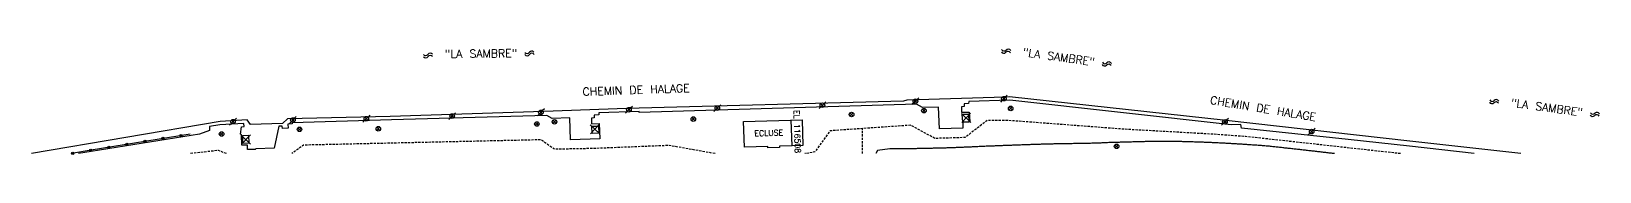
# Model space of a CAD drawing. Extents: x 168000 to 169001, y 127000 to 128000.
# Drawn here: x 168260 to 168603, y 126999.8 to 127023.2 of the extents above; entities that cross this region are included whole.
import ezdxf
from ezdxf.enums import TextEntityAlignment as Align

# ---------------------------------------------------------------- set-up
doc = ezdxf.new("R2010")
doc.units = 0
doc.linetypes.add('DASHED', pattern=[0.75, 0.5, -0.25])
doc.layers.get('0').update_dxf_attribs({"linetype": 'CONTINUOUS'})
for name, color, linetype in [('W0001', 6, 'DASHED'), ('W0008', 7, 'CONTINUOUS'), ('W0100', 7, 'CONTINUOUS'), ('W0322', 7, 'CONTINUOUS'), ('W0454', 7, 'CONTINUOUS'), ('W0469', 7, 'CONTINUOUS'), ('W0500', 5, 'DASHED'), ('W0511', 5, 'CONTINUOUS'), ('W0984', 7, 'CONTINUOUS'), ('W0989', 7, 'CONTINUOUS'), ('W0991', 7, 'CONTINUOUS'), ('W1102', 7, 'CONTINUOUS')]:
    doc.layers.add(name, color=color, linetype=linetype)
doc.styles.get("Standard").update_dxf_attribs({"font": 'txt.shx', "height": 1.75})

# ---------------------------------------------------------------- blocks, each defined once
blk = doc.blocks.new('T454')
for p, q in [((-0.25, 0.25), (0.25, -0.25)), ((-0.25, -0.25), (0.25, 0.25)), ((0.75, 0.75), (0.375, 0.375)), ((-0.375, -0.375), (-0.75, -0.75))]:
    blk.add_line(p, q)
blk.add_ellipse((0, 0), major_axis=(0.354, 0.354), ratio=1, start_param=5.497787143782138, end_param=11.78097245096172)
blk = doc.blocks.new('t322o')
at = {"color": 0, "linetype": 'Continuous'}
for radius in [0.25, 0.15]:
    blk.add_circle((0, 0), radius, dxfattribs=at)
blk = doc.blocks.new('t991o')
at = {"color": 0, "linetype": 'Continuous'}
for p, q in [((-1, 1), (1, -1)), ((-1, -1), (1, 1))]:
    blk.add_line(p, q, dxfattribs=at)
blk = doc.blocks.new('t500o')
at = {"color": 0, "linetype": 'Continuous'}
for centre, start, end in [((-0.5, 0.625), 216.8699, 323.1301), ((0.5, -0.125), 36.8699, 143.1301), ((0.5, -0.625), 36.8699, 143.1301), ((-0.5, 0.125), 216.8699, 323.1301)]:
    blk.add_arc(centre, 0.625, start, end, dxfattribs=at)
blk = doc.blocks.new('T469')
at = {"color": 0, "linetype": 'Continuous', "flags": 128}
for points in [[(-0.35, 0.35), (0.35, -0.35)], [(-0.35, -0.35), (0.35, 0.35)]]:
    blk.add_lwpolyline(points, dxfattribs=at)
at = {"color": 0, "linetype": 'Continuous'}
blk.add_circle((0, 0), 0.5, dxfattribs=at)

msp = doc.modelspace()

# ---------------------------------------------------------------- linework, layer by layer
at = {"layer": 'W0001', "flags": 128}
for points in [[(168559.5, 127000), (168525.59, 127003.76), (168518.23, 127004.28), (168499.05, 127005.36), (168473.55, 127007.3), (168469.1, 127007.3), (168464.21, 127003.53), (168457.65, 127003.34), (168452.31, 127006.24), (168434.74, 127005.02), (168431.39, 127000.37), (168429.2, 127000)], [(168441.78, 127000), (168441.83, 127005.51)], [(168409.54, 127000), (168399.51, 127001.79), (168382.67, 127001.12), (168374.42, 127000.96), (168371.46, 127003.04), (168319.53, 127001.87), (168316.99, 127000)], [(168302.67, 127000), (168300.91, 127000.7), (168294.6, 127000)]]:
    msp.add_lwpolyline(points, dxfattribs=at)
at = {"layer": 'W0008', "flags": 128}
for points in [[(168575.56, 127000), (168561.47, 127001.61), (168548, 127003.1), (168524.68, 127005.63), (168524.52, 127006.41), (168522.46, 127006.34), (168474.06, 127011.74), (168465.04, 127011.43), (168465.02, 127011.04), (168464.01, 127010.93), (168464.01, 127010.33), (168463.44, 127010.26), (168463.48, 127009.14), (168465.14, 127009.14), (168465.29, 127006.97), (168463.74, 127006.82), (168463.76, 127005.63), (168458.65, 127005.46), (168458.46, 127010.23), (168454.95, 127010.14), (168453.61, 127010.9), (168392.95, 127009.07), (168392.96, 127009.26), (168384.15, 127008.96), (168384.16, 127008.54), (168383.14, 127008.48), (168383.08, 127007.88), (168382.53, 127007.83), (168382.52, 127006.57), (168384.21, 127006.63), (168384.35, 127003.27), (168377.91, 127003.05), (168377.75, 127007.9), (168373.92, 127007.73), (168372.75, 127008.41), (168338.78, 127007.43), (168317.04, 127006.76), (168317.03, 127006.54), (168316.12, 127006.49), (168316.14, 127005.58), (168314.94, 127005.49), (168314.86, 127006.02), (168314.13, 127006.06), (168313.08, 127001.22), (168309.09, 127001.06), (168308.98, 127000.93), (168307.26, 127000.93), (168307.25, 127001.89), (168306.03, 127001.83), (168305.95, 127004.1), (168305.78, 127004.25), (168305.95, 127005.91), (168306.56, 127005.99), (168306.51, 127006.66), (168301.22, 127006.31), (168298.99, 127005.96), (168298.96, 127005.05), (168296.76, 127004.31), (168273.12, 127000.49), (168270.29, 127000)], [(168545.04, 127000), (168544.87, 127000.02), (168544.63, 127000.05), (168544.38, 127000.08), (168544.13, 127000.11), (168543.88, 127000.14), (168543.63, 127000.17), (168543.38, 127000.19), (168543.14, 127000.22), (168542.89, 127000.25), (168542.64, 127000.28), (168542.39, 127000.31), (168542.14, 127000.34), (168541.9, 127000.37), (168541.65, 127000.4), (168541.4, 127000.42), (168541.15, 127000.45), (168540.9, 127000.48), (168540.65, 127000.51), (168540.41, 127000.54), (168540.16, 127000.57), (168539.91, 127000.59), (168539.66, 127000.62), (168539.41, 127000.65), (168539.16, 127000.68), (168538.92, 127000.71), (168538.67, 127000.74), (168538.42, 127000.76), (168538.17, 127000.79), (168537.92, 127000.82), (168537.68, 127000.85), (168537.43, 127000.88), (168537.18, 127000.9), (168536.93, 127000.93), (168536.68, 127000.96), (168536.43, 127000.99), (168536.19, 127001.01), (168535.94, 127001.04), (168535.69, 127001.07), (168535.44, 127001.1), (168535.19, 127001.12), (168534.94, 127001.15), (168534.7, 127001.18), (168534.45, 127001.21), (168534.2, 127001.23), (168533.96, 127001.26), (168533.71, 127001.29), (168533.47, 127001.32), (168533.23, 127001.34), (168532.98, 127001.37), (168532.74, 127001.4), (168532.5, 127001.43), (168532.25, 127001.45), (168532.01, 127001.48), (168531.77, 127001.51), (168531.52, 127001.53), (168531.28, 127001.56), (168531.04, 127001.59), (168530.79, 127001.61), (168530.55, 127001.63), (168530.31, 127001.66), (168530.06, 127001.68), (168529.82, 127001.7), (168529.58, 127001.72), (168529.33, 127001.74), (168529.08, 127001.76), (168528.83, 127001.77), (168528.58, 127001.79), (168528.33, 127001.81), (168528.08, 127001.83), (168527.83, 127001.85), (168527.59, 127001.87), (168527.34, 127001.88), (168527.09, 127001.9), (168526.84, 127001.92), (168526.59, 127001.94), (168526.34, 127001.95), (168526.09, 127001.97), (168525.84, 127001.99), (168525.59, 127002), (168525.35, 127002.02), (168525.1, 127002.04), (168524.85, 127002.05), (168524.6, 127002.07), (168524.35, 127002.08), (168524.1, 127002.1), (168523.85, 127002.12), (168523.6, 127002.13), (168523.35, 127002.15), (168523.11, 127002.16), (168522.86, 127002.18), (168522.61, 127002.19), (168522.36, 127002.2), (168522.11, 127002.22), (168521.86, 127002.23), (168521.61, 127002.25), (168521.36, 127002.26), (168521.11, 127002.27), (168520.86, 127002.29), (168520.62, 127002.3), (168520.37, 127002.31), (168520.12, 127002.33), (168519.87, 127002.34), (168519.62, 127002.35), (168519.37, 127002.36), (168519.12, 127002.38), (168518.87, 127002.39), (168518.62, 127002.4), (168518.37, 127002.41), (168518.12, 127002.42), (168517.88, 127002.43), (168517.63, 127002.44), (168517.38, 127002.45), (168517.13, 127002.46), (168516.88, 127002.47), (168516.63, 127002.48), (168516.38, 127002.49), (168516.13, 127002.5), (168515.88, 127002.51), (168515.63, 127002.52), (168515.38, 127002.53), (168515.13, 127002.54), (168514.89, 127002.55), (168514.64, 127002.56), (168514.39, 127002.56), (168514.14, 127002.57), (168513.89, 127002.58), (168513.64, 127002.59), (168513.39, 127002.59), (168513.14, 127002.6), (168512.89, 127002.61), (168512.64, 127002.61), (168512.39, 127002.62), (168512.14, 127002.63), (168511.89, 127002.63), (168511.64, 127002.64), (168511.39, 127002.64), (168511.15, 127002.65), (168510.9, 127002.65), (168510.65, 127002.66), (168510.4, 127002.66), (168510.15, 127002.67), (168509.9, 127002.67), (168509.65, 127002.67), (168509.4, 127002.68), (168509.15, 127002.68), (168508.9, 127002.68), (168508.65, 127002.68), (168508.4, 127002.68), (168508.15, 127002.68), (168507.9, 127002.68), (168507.65, 127002.68), (168507.4, 127002.68), (168507.15, 127002.68), (168506.9, 127002.68), (168506.65, 127002.68), (168506.4, 127002.68), (168506.15, 127002.68), (168505.9, 127002.67), (168505.65, 127002.67), (168505.4, 127002.67), (168505.15, 127002.66), (168504.9, 127002.66), (168504.65, 127002.65), (168504.4, 127002.65), (168504.15, 127002.65), (168503.9, 127002.64), (168503.65, 127002.64), (168503.4, 127002.63), (168503.15, 127002.62), (168502.9, 127002.62), (168502.65, 127002.61), (168502.4, 127002.61), (168502.15, 127002.6), (168501.9, 127002.59), (168501.65, 127002.59), (168501.4, 127002.58), (168501.15, 127002.57), (168500.9, 127002.57), (168500.65, 127002.56), (168500.4, 127002.55), (168500.15, 127002.55), (168499.9, 127002.54), (168499.66, 127002.53), (168499.41, 127002.53), (168499.16, 127002.52), (168498.91, 127002.51), (168498.66, 127002.5), (168498.41, 127002.5), (168498.16, 127002.49), (168497.91, 127002.48), (168497.66, 127002.48), (168497.41, 127002.47), (168497.16, 127002.46), (168496.91, 127002.45), (168496.66, 127002.45), (168496.41, 127002.44), (168496.16, 127002.43), (168495.91, 127002.42), (168495.66, 127002.42), (168495.41, 127002.41), (168495.16, 127002.4), (168494.92, 127002.39), (168494.67, 127002.38), (168494.42, 127002.37), (168494.17, 127002.35), (168493.92, 127002.34), (168493.67, 127002.33), (168493.42, 127002.32), (168493.17, 127002.31), (168492.93, 127002.3), (168492.68, 127002.29), (168492.43, 127002.29), (168492.18, 127002.28), (168491.93, 127002.27), (168491.68, 127002.26), (168491.43, 127002.26), (168491.18, 127002.25), (168490.93, 127002.25), (168490.68, 127002.24), (168490.43, 127002.24), (168490.18, 127002.23), (168489.93, 127002.23), (168489.68, 127002.22), (168489.43, 127002.22), (168489.18, 127002.22), (168488.93, 127002.21), (168488.68, 127002.21), (168488.43, 127002.2), (168488.18, 127002.2), (168487.93, 127002.2), (168487.68, 127002.19), (168487.43, 127002.19), (168487.18, 127002.19), (168486.93, 127002.18), (168486.68, 127002.18), (168486.43, 127002.18), (168486.18, 127002.17), (168485.93, 127002.17), (168485.68, 127002.17), (168485.43, 127002.16), (168485.18, 127002.16), (168484.93, 127002.15), (168484.68, 127002.15), (168484.43, 127002.15), (168484.18, 127002.14), (168483.93, 127002.14), (168483.68, 127002.13), (168483.43, 127002.12), (168483.18, 127002.12), (168482.92, 127002.11), (168482.67, 127002.1), (168482.42, 127002.1), (168482.17, 127002.09), (168481.92, 127002.08), (168481.66, 127002.08), (168481.41, 127002.07), (168481.16, 127002.06), (168480.91, 127002.05), (168480.66, 127002.04), (168480.4, 127002.04), (168480.15, 127002.03), (168479.9, 127002.02), (168479.65, 127002.01), (168479.4, 127002), (168479.14, 127002), (168478.89, 127001.99), (168478.64, 127001.98), (168478.39, 127001.97), (168478.14, 127001.96), (168477.89, 127001.95), (168477.63, 127001.94), (168477.38, 127001.93), (168477.13, 127001.93), (168476.88, 127001.92), (168476.63, 127001.91), (168476.37, 127001.9), (168476.12, 127001.89), (168475.87, 127001.88), (168475.62, 127001.87), (168475.37, 127001.86), (168475.11, 127001.85), (168474.86, 127001.84), (168474.61, 127001.83), (168474.36, 127001.82), (168474.11, 127001.81), (168473.85, 127001.8), (168473.6, 127001.79), (168473.35, 127001.79), (168473.1, 127001.78), (168472.85, 127001.77), (168472.6, 127001.76), (168472.34, 127001.75), (168472.09, 127001.74), (168471.84, 127001.73), (168471.59, 127001.72), (168471.34, 127001.71), (168471.08, 127001.7), (168470.83, 127001.69), (168470.58, 127001.68), (168470.33, 127001.67), (168470.08, 127001.66), (168469.83, 127001.65), (168469.58, 127001.64), (168469.33, 127001.63), (168469.07, 127001.62), (168468.82, 127001.61), (168468.57, 127001.59), (168468.32, 127001.58), (168468.07, 127001.57), (168467.82, 127001.56), (168467.57, 127001.55), (168467.32, 127001.54), (168467.06, 127001.53), (168466.81, 127001.52), (168466.56, 127001.5), (168466.31, 127001.49), (168466.06, 127001.48), (168465.81, 127001.47), (168465.56, 127001.46), (168465.31, 127001.45), (168465.05, 127001.44), (168464.8, 127001.42), (168464.55, 127001.41), (168464.3, 127001.4), (168464.05, 127001.39), (168463.8, 127001.38), (168463.55, 127001.37), (168463.29, 127001.36), (168463.04, 127001.35), (168462.79, 127001.34), (168462.54, 127001.33), (168462.29, 127001.32), (168462.04, 127001.31), (168461.79, 127001.3), (168461.54, 127001.29), (168461.28, 127001.28), (168461.03, 127001.27), (168460.78, 127001.26), (168460.53, 127001.25), (168460.28, 127001.25), (168460.03, 127001.24), (168459.78, 127001.23), (168459.52, 127001.22), (168459.27, 127001.22), (168459.02, 127001.21), (168458.77, 127001.2), (168458.52, 127001.2), (168458.27, 127001.19), (168458.02, 127001.18), (168457.77, 127001.18), (168457.52, 127001.17), (168457.27, 127001.17), (168457.02, 127001.16), (168456.77, 127001.15), (168456.52, 127001.15), (168456.27, 127001.14), (168456.02, 127001.14), (168455.77, 127001.13), (168455.52, 127001.13), (168455.27, 127001.12), (168455.02, 127001.12), (168454.77, 127001.11), (168454.52, 127001.11), (168454.27, 127001.1), (168454.02, 127001.1), (168453.77, 127001.1), (168453.52, 127001.09), (168453.27, 127001.09), (168453.02, 127001.08), (168452.77, 127001.08), (168452.52, 127001.08), (168452.26, 127001.07), (168452.01, 127001.07), (168451.76, 127001.07), (168451.51, 127001.07), (168451.26, 127001.06), (168451.01, 127001.06), (168450.76, 127001.06), (168450.51, 127001.06), (168450.26, 127001.05), (168450.01, 127001.05), (168449.76, 127001.05), (168449.51, 127001.05), (168449.26, 127001.05), (168449.01, 127001.04), (168448.76, 127001.04), (168448.51, 127001.04), (168448.26, 127001.04), (168448.01, 127001.04), (168447.76, 127001.04), (168445.07, 127000.69), (168444.75, 127000)]]:
    msp.add_lwpolyline(points, dxfattribs=at)
at = {"layer": 'W0100', "flags": 128}
for points in [[(168465.08, 127008.62), (168463.55, 127008.62), (168463.64, 127006.99), (168465.12, 127007)], [(168382.67, 127004.44), (168382.67, 127004.44), (168382.61, 127006.02), (168384.08, 127006.07), (168384.14, 127004.49)], [(168426.41, 127001.73), (168423.62, 127001.62), (168423.62, 127001.33), (168421.13, 127001.25), (168421.1, 127001.55), (168415.97, 127001.4), (168415.8, 127007.04), (168428.59, 127007.42), (168428.78, 127001.78)], [(168306.17, 127003.94), (168306.21, 127002.34), (168307.64, 127002.38), (168307.6, 127003.97)]]:
    msp.add_lwpolyline(points, close=True, dxfattribs=at)
at = {"layer": 'W0322', "flags": 128}
msp.add_lwpolyline([(168294.71, 127004.31), (168273.05, 127000.76), (168268.77, 127000)], dxfattribs=at)
at = {"layer": 'W0511', "flags": 128}
msp.add_lwpolyline([(168585.8, 127000), (168561.55, 127002.76), (168521.34, 127007.26), (168473.96, 127012.45), (168473.03, 127012.4), (168451.49, 127011.75), (168450.78, 127011.55), (168390.15, 127009.9), (168372.13, 127009.27), (168338.5, 127008.14), (168316.01, 127007.62), (168314.92, 127006.64), (168307.97, 127006.43), (168307.24, 127007.45), (168301.29, 127007.06), (168260, 127000)], dxfattribs=at)
at = {"layer": 'W1102', "flags": 128}
msp.add_lwpolyline([(168426.41, 127001.73), (168426.21, 127007.35)], dxfattribs=at)

# ---------------------------------------------------------------- block references
at = {"layer": 'W0322'}
for p, rotation in [((168292.74, 127003.99), 189.3070047484817), ((168273, 127000.76), 190.1190934356739), ((168276.95, 127001.4), 189.3070047484817), ((168280.89, 127002.05), 189.3070047484817), ((168284.84, 127002.7), 189.3070047484817), ((168288.79, 127003.34), 189.3070047484817), ((168269.06, 127000.05), 190.1190934356739)]:
    msp.add_blockref('t322o', p, dxfattribs=dict(at, rotation=rotation))
at = {"layer": 'W0454'}
for p in [(168433.04, 127010.64), (168453.37, 127011.53), (168472.73, 127012.09), (168304.11, 127007.03), (168317.21, 127007.39), (168333.27, 127007.67), (168352.05, 127008.25), (168371.46, 127009.07), (168390.71, 127009.64), (168410.05, 127010), (168521.08, 127006.99), (168540.04, 127004.85)]:
    msp.add_blockref('T454', p, dxfattribs=at)
at = {"layer": 'W0469'}
for p in [(168404.79, 127007.6), (168439.41, 127008.61), (168455.24, 127009.44), (168474.22, 127009.94), (168301.61, 127004.32), (168318.66, 127005.35), (168335.89, 127005.47), (168370.58, 127006.52), (168374.43, 127006.99), (168497.38, 127001.6)]:
    msp.add_blockref('T469', p, dxfattribs=at)
at = {"layer": 'W0500'}
for p, rotation in [((168346.75, 127021.55), 1.799497897643549), ((168368.95, 127022.03), 1.799497897643549), ((168473.2, 127022.51), 353.2939146532239), ((168495.23, 127019.7), 353.2939146532239), ((168579.95, 127011.43), 353.2939146532239), ((168601.99, 127008.62), 353.2939146532239)]:
    msp.add_blockref('t500o', p, dxfattribs=dict(at, rotation=rotation))
at = {"layer": 'W0991', "rotation": 1.490839062140979}
for p in [(168464.48, 127007.85), (168383.25, 127005.37), (168306.94, 127003.08)]:
    msp.add_blockref('t991o', p, dxfattribs=at)

# ---------------------------------------------------------------- texts
at = {"layer": 'W0500'}
for rotation, p in [(0.5795, (168358.36, 127021.99)), (352.074, (168484.74, 127021.24)), (352.074, (168591.5, 127010.15))]:
    msp.add_text('"LA SAMBRE"', height=1.75, rotation=rotation, dxfattribs=at).set_placement(p, align=Align.MIDDLE)
at = {"layer": 'W0984'}
for s, rotation, p in [('EL 116508', 271.8446, (168427.52, 127004.85)), ('ECLUSE', 1.7714, (168421.3, 127004.54))]:
    msp.add_text(s, height=1.25, rotation=rotation, dxfattribs=at).set_placement(p, align=Align.MIDDLE)
at = {"layer": 'W0989'}
for rotation, p in [(2.0084, (168392.28, 127014.01)), (350.6281, (168529.43, 127009.91))]:
    msp.add_text('CHEMIN DE HALAGE', height=1.75, rotation=rotation, dxfattribs=at).set_placement(p, align=Align.MIDDLE)

doc.saveas('drawing.dxf')
